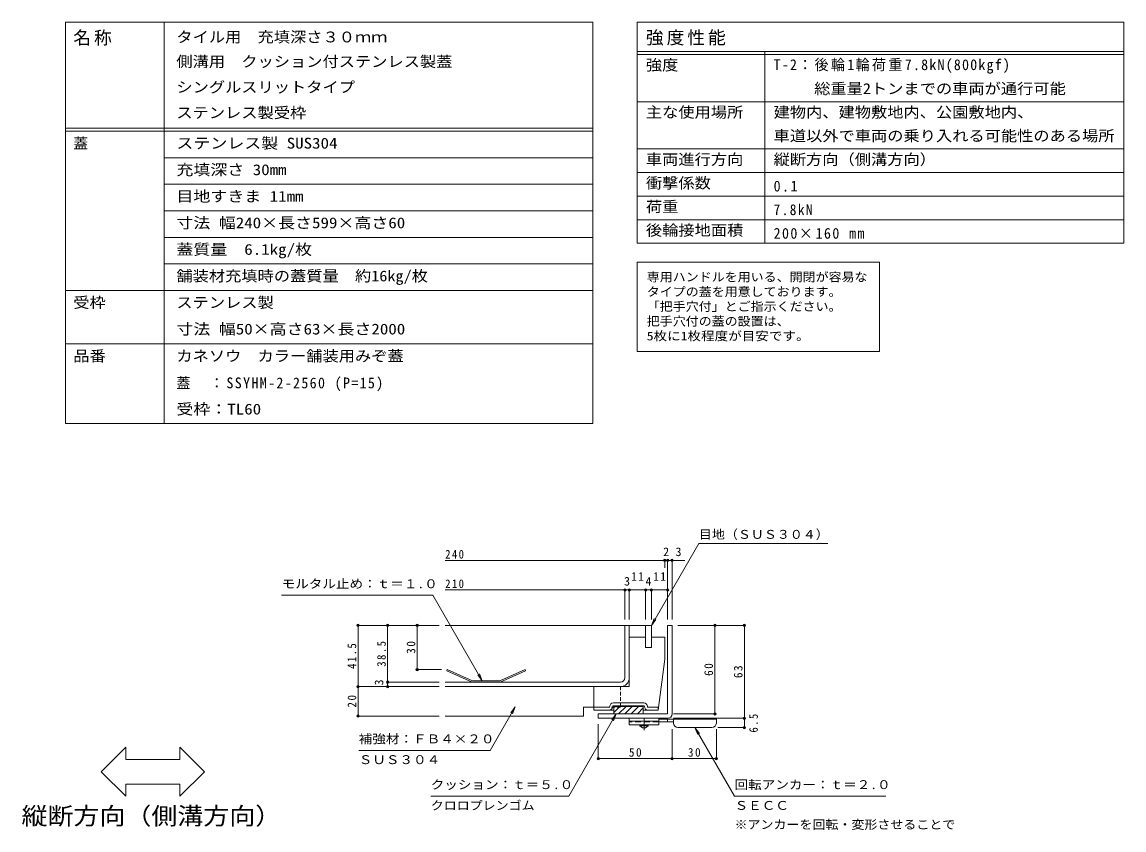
# Model space of a CAD drawing. Units: millimetres at full size, sheet at 1:3, with parts at other scales. Extents: x -1126 to 1153, y -824 to 816.
# Drawn here: x 33 to 1153, y -5 to 816 of the extents above; entities that cross this region are included whole.
import ezdxf
from ezdxf.enums import TextEntityAlignment as Align

# ---------------------------------------------------------------- set-up
doc = ezdxf.new("R2010")
doc.units = ezdxf.units.MM
doc.header["$LTSCALE"] = 3
doc.header["$PDMODE"] = 32
doc.header["$PDSIZE"] = 2.4
for name, pattern in [('CHAIN1', [8, 5, -1, 1, -1]), ('DASHED1', [1.8, 1.2, -0.6]), ('DASHED2', [3, 2, -1])]:
    doc.linetypes.add(name, pattern=pattern)
for name, color, linetype, lineweight in [('4-5', 7, 'Continuous', 9), ('D-1', 2, 'Continuous', 9), ('D-2', 3, 'Continuous', 9), ('D-3', 4, 'Continuous', 9), ('D-4', 7, 'Continuous', 9), ('D-5', 7, 'Continuous', 9), ('D-9', 4, 'Continuous', 9), ('F-F_F-Fﾚｲﾔ', 3, 'Continuous', 9)]:
    doc.layers.add(name, color=color, linetype=linetype, lineweight=lineweight)
doc.styles.add('ＭＳ ゴシック', font='')
doc.styles.get('ＭＳ ゴシック').set_extended_font_data('MS Gothic')

msp = doc.modelspace()

# ---------------------------------------------------------------- linework, layer by layer
at = {"layer": '4-5'}
for p, q in [((113.704, 53.992), (138.704, 78.992)), ((138.704, 66.492), (138.704, 78.992)), ((218.678, 53.992), (193.678, 78.992)), ((193.678, 66.492), (193.678, 78.992)), ((138.704, 66.492), (193.678, 66.492)), ((113.704, 53.992), (138.704, 28.992)), ((218.678, 53.992), (193.678, 28.992)), ((138.704, 28.992), (138.704, 41.492)), ((138.704, 41.492), (193.678, 41.492)), ((193.678, 28.992), (193.678, 41.492))]:
    msp.add_line(p, q, dxfattribs=at)
at = {"layer": 'D-1'}
for p, q in [((689.567, 202.836), (694.067, 202.836)), ((689.567, 112.836), (689.567, 202.836)), ((694.067, 112.836), (694.067, 202.836)), ((689.567, 112.836), (619.067, 112.836)), ((619.067, 108.336), (619.067, 112.836)), ((689.567, 108.336), (619.067, 108.336))]:
    msp.add_line(p, q, dxfattribs=at)
msp.add_arc((689.567, 112.836), 4.5, 270, 0, dxfattribs=at)
at = {"layer": 'D-2'}
for p, q in [((463.426, 202.836), (667.067, 202.836)), ((646.067, 149.586), (646.067, 202.836)), ((650.567, 190.836), (650.567, 202.836)), ((490.905, 145.086), (464.938, 156.462)), ((518.915, 146.586), (491.219, 146.586)), ((519.229, 145.086), (545.195, 156.462)), ((463.426, 145.086), (641.567, 145.086)), ((463.426, 140.586), (641.567, 140.586))]:
    msp.add_line(p, q, dxfattribs=at)
at = {"layer": 'D-2', "linetype": 'DASHED1'}
msp.add_line((650.567, 149.586), (650.567, 190.836), dxfattribs=at)
at = {"layer": 'D-2'}
for points in [[(491.219, 146.586), (465.54, 157.836), (464.938, 156.462)], [(518.915, 146.586), (544.594, 157.836), (545.195, 156.462)]]:
    msp.add_lwpolyline(points, dxfattribs=at)
for radius in [9, 4.5]:
    msp.add_arc((641.567, 149.586), radius, 270, 0, dxfattribs=at)
at = {"layer": 'D-3'}
for p, q in [((650.567, 140.586), (650.567, 190.836)), ((650.567, 190.836), (667.067, 190.836)), ((667.067, 180.336), (667.067, 190.836)), ((673.067, 190.836), (686.567, 190.836)), ((673.067, 180.336), (673.067, 190.836)), ((686.567, 168.336), (686.567, 190.836)), ((673.067, 180.336), (667.067, 180.336)), ((686.567, 168.336), (679.817, 116.586)), ((650.567, 140.586), (614.567, 140.586)), ((634.442, 124.086), (665.192, 124.086)), ((629.942, 119.586), (614.567, 119.586)), ((634.442, 121.086), (665.192, 121.086)), ((634.817, 121.086), (634.817, 112.836)), ((664.817, 120.936), (634.817, 120.936)), ((664.817, 120.786), (634.817, 120.786)), ((664.817, 120.636), (634.817, 120.636)), ((664.817, 120.486), (634.817, 120.486)), ((664.817, 120.336), (634.817, 120.336)), ((640.882, 120.336), (634.817, 114.271)), ((634.817, 112.836), (664.817, 112.836)), ((647.246, 120.336), (639.746, 112.836)), ((653.61, 120.336), (646.11, 112.836)), ((659.974, 120.336), (652.474, 112.836)), ((664.817, 118.815), (658.838, 112.836)), ((664.817, 121.086), (664.817, 112.836)), ((679.817, 116.586), (664.817, 116.586)), ((669.692, 119.586), (679.817, 119.586)), ((679.817, 116.586), (679.817, 119.586))]:
    msp.add_line(p, q, dxfattribs=at)
msp.add_lwpolyline([(634.817, 116.586), (614.567, 116.586), (614.567, 140.586)], dxfattribs=at)
for centre, radius, start, end in [((634.442, 120.336), 3.75, 90, 180), ((665.192, 120.336), 3.75, 0, 90), ((629.942, 120.336), 0.75, 270, 0), ((629.942, 120.336), 3.75, 270, 0), ((634.442, 120.336), 0.75, 90, 180), ((665.192, 120.336), 0.75, 0, 90), ((669.692, 120.336), 3.75, 180, 270), ((669.692, 120.336), 0.75, 180, 270)]:
    msp.add_arc(centre, radius, start, end, dxfattribs=at)
at = {"layer": 'D-4'}
for p, q in [((686.567, 269.736), (686.567, 261.336)), ((689.567, 269.736), (689.567, 208.836)), ((686.567, 268.836), (463.426, 268.836)), ((689.567, 268.836), (686.567, 268.836)), ((694.067, 268.836), (689.567, 268.836)), ((694.067, 268.836), (707.084, 268.836)), ((694.067, 268.836), (694.067, 208.836)), ((463.426, 238.836), (646.067, 238.836)), ((646.067, 239.736), (646.067, 208.836)), ((646.067, 238.836), (650.567, 238.836)), ((650.567, 239.736), (650.567, 208.836)), ((650.567, 238.836), (667.067, 238.836)), ((667.067, 239.736), (667.067, 208.836)), ((667.067, 238.836), (673.067, 238.836)), ((673.067, 239.736), (673.067, 208.836)), ((673.067, 238.836), (689.567, 238.836)), ((374.026, 202.836), (457.426, 202.836)), ((374.926, 202.836), (374.926, 140.586)), ((404.926, 202.836), (404.926, 145.086)), ((434.926, 202.836), (434.926, 157.836)), ((768.467, 202.836), (700.067, 202.836)), ((737.567, 202.836), (737.567, 112.836)), ((767.567, 202.836), (767.567, 108.336)), ((434.026, 157.836), (459.54, 157.836)), ((374.026, 140.586), (457.426, 140.586)), ((374.926, 140.586), (374.926, 110.586)), ((404.026, 145.086), (457.426, 145.086)), ((404.926, 145.086), (404.926, 140.586)), ((738.467, 112.836), (695.567, 112.836)), ((374.026, 110.586), (457.426, 110.586)), ((619.067, 66.486), (619.067, 102.336)), ((768.467, 108.336), (695.567, 108.336)), ((767.567, 108.336), (767.567, 98.886)), ((694.067, 66.486), (694.067, 97.386)), ((739.067, 66.486), (739.067, 97.386)), ((768.467, 98.886), (740.567, 98.886)), ((619.067, 67.386), (694.067, 67.386)), ((694.067, 67.386), (739.067, 67.386))]:
    msp.add_line(p, q, dxfattribs=at)
for p in [(686.567, 268.836), (689.567, 268.836), (694.067, 268.836), (646.067, 238.836), (650.567, 238.836), (667.067, 238.836), (673.067, 238.836), (689.567, 238.836), (374.926, 202.836), (404.926, 202.836), (434.926, 202.836), (737.567, 202.836), (767.567, 202.836), (434.926, 157.836), (404.926, 145.086), (374.926, 140.586), (404.926, 140.586), (737.567, 112.836), (374.926, 110.586), (767.567, 108.336), (767.567, 98.886), (619.067, 67.386), (694.067, 67.386), (739.067, 67.386)]:
    msp.add_point(p, dxfattribs=at)
at = {"layer": 'D-5'}
for p, q in [((852.432, 286.21), (721.203, 286.21)), ((450.904, 233.428), (297.154, 233.428)), ((450.904, 233.428), (501.042, 146.586)), ((673.067, 202.836), (677.632, 208.786)), ((501.042, 146.586), (496.476, 152.536)), ((501.042, 146.586), (498.172, 153.515)), ((534.569, 119.926), (530.004, 113.976)), ((637.281, 112.836), (632.716, 106.886)), ((717.317, 98.886), (721.882, 92.936)), ((717.317, 98.886), (720.187, 91.957)), ((757.575, 29.156), (717.317, 98.886)), ((509.034, 75.697), (375.534, 75.697)), ((588.969, 29.156), (448.719, 29.156)), ((757.575, 29.156), (911.325, 29.156))]:
    msp.add_line(p, q, dxfattribs=at)
at = {"layer": 'D-5', "color": 6}
for p, q in [((667.067, 202.836), (673.067, 202.836)), ((673.067, 202.836), (673.067, 180.336))]:
    msp.add_line(p, q, dxfattribs=at)
at = {"layer": 'D-5'}
for points in [[(721.203, 286.21), (673.067, 202.836), (675.937, 209.765)], [(509.034, 75.697), (534.569, 119.926), (531.699, 112.997)], [(588.969, 29.156), (637.281, 112.836), (634.411, 105.907)]]:
    msp.add_lwpolyline(points, dxfattribs=at)
at = {"layer": 'D-5', "color": 6}
msp.add_lwpolyline([(673.067, 180.336), (667.067, 180.336), (667.067, 202.836)], dxfattribs=at)
at = {"layer": 'D-9', "color": 5, "linetype": 'DASHED1', "lineweight": 5}
for p, q in [((641.567, 140.586), (641.567, 119.586)), ((641.567, 119.586), (614.567, 119.586))]:
    msp.add_line(p, q, dxfattribs=at)
at = {"layer": 'D-9', "color": 5, "lineweight": 5}
msp.add_line((604.067, 110.586), (463.426, 110.586), dxfattribs=at)
at = {"layer": 'D-9', "color": 3}
for p, q in [((650.567, 108.336), (650.567, 101.586)), ((680.567, 108.336), (650.567, 108.336)), ((680.567, 105.336), (650.567, 105.336)), ((680.567, 101.586), (650.567, 101.586)), ((680.567, 108.336), (680.567, 101.586))]:
    msp.add_line(p, q, dxfattribs=at)
at = {"layer": 'D-9', "color": 3, "linetype": 'DASHED2'}
msp.add_line((680.567, 104.586), (650.567, 104.586), dxfattribs=at)
at = {"layer": 'D-9', "color": 2}
for p, q in [((661.442, 100.836), (661.442, 101.586)), ((661.442, 100.836), (664.067, 98.586)), ((661.442, 100.836), (669.692, 100.836)), ((667.066, 98.586), (669.692, 100.836)), ((669.692, 100.836), (669.692, 101.586)), ((664.067, 98.586), (667.066, 98.586))]:
    msp.add_line(p, q, dxfattribs=at)
at = {"layer": 'D-9', "linetype": 'CHAIN1'}
msp.add_line((665.567, 96.264), (665.567, 108.336), dxfattribs=at)
at = {"layer": 'D-9'}
for p, q in [((739.067, 107.586), (680.567, 107.586)), ((695.574, 104.586), (680.567, 104.586)), ((689.567, 104.586), (689.567, 107.586)), ((695.567, 103.386), (695.567, 107.586)), ((739.067, 103.386), (739.067, 107.586)), ((700.067, 98.886), (734.567, 98.886))]:
    msp.add_line(p, q, dxfattribs=at)
at = {"layer": 'D-9', "color": 5, "lineweight": 5}
msp.add_lwpolyline([(614.567, 119.586), (604.067, 119.586), (604.067, 110.586)], dxfattribs=at)
at = {"layer": 'D-9'}
for centre, start, end in [((700.067, 103.386), 180, 270), ((734.567, 103.386), 270, 0)]:
    msp.add_arc(centre, 4.5, start, end, dxfattribs=at)
at = {"layer": 'F-F_F-Fﾚｲﾔ', "color": 7}
for p, q in [((77.377, 816.339), (613.446, 816.339)), ((77.377, 816.339), (77.377, 407.952)), ((177.749, 816.339), (177.749, 407.952)), ((613.446, 816.339), (613.446, 407.952)), ((658.446, 816.339), (1153.446, 816.339)), ((658.446, 816.339), (658.446, 591.339)), ((1153.446, 816.339), (1153.446, 591.339)), ((658.446, 786.339), (1153.446, 786.339)), ((788.268, 786.339), (788.268, 591.339)), ((658.446, 783.339), (1153.446, 783.339)), ((658.446, 735.339), (1153.446, 735.339)), ((77.377, 708.339), (613.446, 708.339)), ((77.377, 705.339), (613.446, 705.339)), ((658.446, 687.339), (1153.446, 687.339)), ((177.749, 678.339), (613.446, 678.339)), ((658.446, 663.339), (1153.446, 663.339)), ((177.749, 651.339), (613.446, 651.339)), ((658.446, 639.339), (1153.446, 639.339)), ((177.749, 624.339), (613.446, 624.339)), ((658.446, 615.339), (1153.446, 615.339)), ((177.749, 597.339), (613.446, 597.339)), ((658.446, 591.339), (1153.446, 591.339)), ((658.446, 572.184), (658.446, 481.463)), ((658.446, 572.184), (905.027, 572.184)), ((905.027, 572.184), (905.027, 481.463)), ((177.749, 570.339), (613.446, 570.339)), ((77.377, 543.339), (613.446, 543.339)), ((77.377, 488.952), (613.446, 488.952)), ((658.446, 481.463), (905.027, 481.463)), ((77.377, 407.952), (613.446, 407.952))]:
    msp.add_line(p, q, dxfattribs=at)

# ---------------------------------------------------------------- texts
at = {"layer": '4-5', "color": 6, "style": 'ＭＳ ゴシック', "width": 1.1}
msp.add_text('縦断方向（側溝方向）', height=17.6, dxfattribs=at).set_placement((32.691, -5.047), align=Align.BOTTOM_LEFT)
at = {"layer": 'D-4', "color": 2, "style": 'ＭＳ ゴシック'}
for s, p in [('2', (685.067, 270.636)), ('3', (697.617, 270.636)), ('3', (645.317, 240.636)), ('4', (667.067, 240.636))]:
    msp.add_text(s, height=8.798, dxfattribs=at).set_placement(p, align=Align.BOTTOM_LEFT)
msp.add_text('3', height=8.798, rotation=90, dxfattribs=at).set_placement((403.126, 141.858), align=Align.BOTTOM_LEFT)
at = {"layer": 'D-4', "color": 2, "char_height": 8.798, "attachment_point": 7, "style": 'ＭＳ ゴシック'}
for s, insert in [('\\T1.27;\\W0.9;240', (463.426, 270.636)), ('\\T1.27;\\W0.9;210', (463.426, 240.636)), ('\\T1.27;\\W0.95;11', (652.442, 248.136)), ('\\T1.27;\\W0.95;11', (674.942, 248.136)), ('\\T1.27;\\W0.95;50', (650.192, 69.186)), ('\\T1.27;\\W0.95;30', (710.192, 69.186))]:
    msp.add_mtext(s, dxfattribs=dict(at, insert=insert))
at = {"layer": 'D-4', "color": 2, "char_height": 8.798, "attachment_point": 7, "rotation": 90, "style": 'ＭＳ ゴシック'}
for s, insert in [('\\T1.28;\\W0.9;41.5', (373.126, 158.586)), ('\\T1.28;\\W0.9;38.5', (403.126, 160.836)), ('\\T1.27;\\W0.95;30', (433.126, 173.961)), ('\\T1.27;\\W0.95;60', (735.767, 151.461)), ('\\T1.27;\\W0.95;63', (765.767, 149.211)), ('\\T1.27;\\W0.95;20', (373.126, 119.211)), ('\\T1.27;\\W0.9;6.5', (781.367, 93.861))]:
    msp.add_mtext(s, dxfattribs=dict(at, insert=insert))
at = {"layer": 'D-5', "color": 2, "style": 'ＭＳ ゴシック'}
for s, width, p in [('目地（ＳＵＳ３０４）', 1.1, (721.342, 288.218)), ('モルタル止め：ｔ＝１.０', 1.15, (297.154, 237.989)), ('補強材：ＦＢ４×２０', 1.15, (375.534, 80.259)), ('ＳＵＳ３０４', 1.15, (375.534, 59.136)), ('クッション：ｔ＝５.０', 1.15, (448.719, 33.717)), ('回転アンカー：ｔ＝２.０', 1.15, (757.575, 33.717)), ('クロロプレンゴム', 1.1, (448.719, 12.594)), ('ＳＥＣＣ', 1.15, (757.575, 12.594)), ('※アンカーを回転・変形させることで', 1.1, (757.575, -6.82))]:
    msp.add_text(s, height=8.798, dxfattribs=dict(at, width=width)).set_placement(p, align=Align.BOTTOM_LEFT)
at = {"layer": 'F-F_F-Fﾚｲﾔ', "style": 'ＭＳ ゴシック'}
for s, width, p in [('タイル用\u3000充填深さ３０ｍｍ', 1.1, (190.15, 792.339)), ('側溝用\u3000クッション付ステンレス製蓋', 1.1, (190.15, 767.344)), ('強度', 1.1, (667.446, 763.839)), ('シングルスリットタイプ', 1.1, (190.15, 741.339)), ('\u3000\u3000 総重量2トンまでの車両が通行可能', 1.1, (797.268, 739.839)), ('ステンレス製受枠', 1.1, (190.15, 715.333)), ('主な使用場所', 1.1, (667.446, 715.839)), ('建物内、建物敷地内、公園敷地内、', 1.1, (797.268, 715.839)), ('車道以外で車両の乗り入れる可能性のある場所', 1.1, (797.268, 691.839)), ('ステンレス製 SUS304', 1.15, (190.15, 684.338)), ('車両進行方向', 1.1, (667.446, 667.839)), ('縦断方向（側溝方向）', 1.1, (797.268, 667.839)), ('充填深さ 30mm', 1.15, (190.15, 657.339)), ('衝撃係数', 1.1, (667.446, 643.839)), ('目地すきま 11mm', 1.15, (190.15, 630.339)), ('荷重', 1.1, (667.446, 619.839)), ('寸法 幅240×長さ599×高さ60', 1.15, (190.15, 603.339)), ('後輪接地面積', 1.1, (667.446, 595.839)), ('蓋質量\u30006.1kg/枚', 1.15, (190.15, 576.339)), ('舗装材充填時の蓋質量\u3000約16kg/枚', 1.1, (190.15, 549.333)), ('受枠', 1.1, (85.362, 522.339)), ('ステンレス製', 1.1, (190.15, 522.339)), ('寸法 幅50×高さ63×長さ2000', 1.15, (190.15, 495.339)), ('品番', 1.1, (85.362, 467.952)), ('カネソウ\u3000カラー舗装用みぞ蓋', 1.1, (190.15, 467.952)), ('受枠：TL60', 1.15, (190.15, 413.952))]:
    msp.add_text(s, height=11, dxfattribs=dict(at, width=width)).set_placement(p, align=Align.BOTTOM_LEFT)
msp.add_text('蓋', height=11, dxfattribs=at).set_placement((85.362, 684.338), align=Align.BOTTOM_LEFT)
at = {"layer": 'F-F_F-Fﾚｲﾔ', "color": 2, "style": 'ＭＳ ゴシック'}
for s, width, p in [('専用ハンドルを用いる、開閉が容易な', 1.1, (668.34, 549.981)), ('タイプの蓋を用意しております。', 1.1, (668.34, 534.981)), ('「把手穴付」とご指示ください。', 1.1, (668.34, 519.981)), ('把手穴付の蓋の設置は、', 1.1, (668.34, 504.981)), ('5枚に1枚程度が目安です。', 1.15, (668.34, 489.981))]:
    msp.add_text(s, height=8.798, dxfattribs=dict(at, width=width)).set_placement(p, align=Align.BOTTOM_LEFT)
at = {"layer": 'F-F_F-Fﾚｲﾔ', "attachment_point": 7, "style": 'ＭＳ ゴシック'}
for s, insert, char_height in [('\\T1.17;名称', (85.362, 792.339), 13.2), ('\\T1.17;強度性能', (667.446, 792.339), 13.2), ('\\T1.17;\\W0.95;T-2：後輪1輪荷重7.8kN(800kgf)', (797.268, 763.839), 11), ('\\T1.21;\\W0.95;0.1', (797.268, 643.839), 11), ('\\T1.22;\\W0.9;7.8kN', (797.268, 619.839), 11), ('\\T1.2;\\W0.95;200×160\\~mm', (797.268, 595.839), 11), ('\\T1.19;\\W0.95;蓋\u3000：SSYHM-2-2560\\~(P=15)', (190.15, 440.952), 11)]:
    msp.add_mtext(s, dxfattribs=dict(at, insert=insert, char_height=char_height))

doc.saveas('drawing.dxf')
